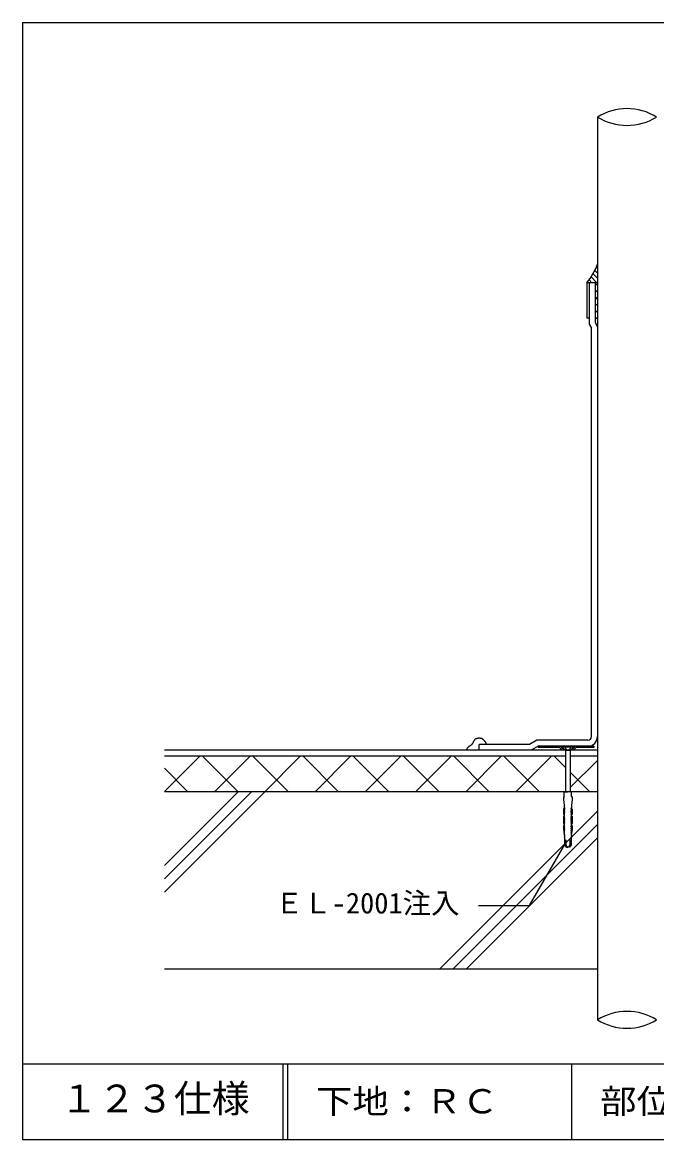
# Model space of a CAD drawing. Units: millimetres on the paper, enlarged 5 times, with parts at other scales. Extents: x -441 to 359, y -616 to 614.
# Drawn here: x -441 to -106, y 24 to 614 of the extents above; entities that cross this region are included whole.
import ezdxf
from ezdxf.enums import TextEntityAlignment as Align

# ---------------------------------------------------------------- set-up
doc = ezdxf.new("R2010")
doc.units = ezdxf.units.MM
doc.header["$LTSCALE"] = 5
doc.linetypes.add('DASHED3', pattern=[4, 3, -1])
for name, color, linetype in [('4-2', 7, 'Continuous'), ('4-3', 3, 'Continuous'), ('4-4', 2, 'Continuous'), ('4-5', 2, 'Continuous'), ('4-6', 2, 'Continuous'), ('4-7', 7, 'Continuous'), ('4-A', 7, 'Continuous'), ('4-D', 4, 'Continuous'), ('4-E', 4, 'Continuous'), ('F-2', 7, 'Continuous'), ('F-5', 6, 'Continuous'), ('F-7', 1, 'Continuous'), ('F-A', 7, 'Continuous')]:
    doc.layers.add(name, color=color, linetype=linetype)
doc.styles.add('HG丸ｺﾞｼｯｸM-PRO', font='')
doc.styles.add('ＭＳ ゴシック', font='')
doc.styles.get('HG丸ｺﾞｼｯｸM-PRO').set_extended_font_data('HG丸ｺﾞｼｯｸM-PRO')
doc.styles.get('ＭＳ ゴシック').set_extended_font_data('MS Gothic')

msp = doc.modelspace()

# ---------------------------------------------------------------- linework, layer by layer
at = {"layer": '4-2'}
for p, q in [((-137.447, 486.524), (-137.447, 114.281)), ((-137.447, 476.781), (-143.072, 476.781)), ((-168.697, 232.093), (-172.486, 229.906)), ((-154.322, 226.781), (-366.073, 226.781)), ((-137.447, 229.906), (-199.947, 229.906)), ((-137.447, 226.781), (-151.822, 226.781)), ((-137.447, 226.781), (-151.822, 226.781)), ((-137.447, 208.031), (-366.073, 208.031))]:
    msp.add_line(p, q, dxfattribs=at)
for points in [[(-198.945, 236.138), (-199.076, 236.163), (-199.208, 236.184), (-199.285, 236.194), (-199.377, 236.206), (-199.538, 236.223), (-199.698, 236.235), (-199.858, 236.241), (-200.017, 236.24), (-200.176, 236.231), (-200.268, 236.222), (-200.335, 236.213), (-200.45, 236.195), (-200.565, 236.174), (-200.68, 236.15), (-200.795, 236.125), (-200.911, 236.1), (-200.978, 236.085), (-201.054, 236.069), (-201.186, 236.042), (-201.317, 236.013), (-201.446, 235.981), (-201.573, 235.942), (-201.696, 235.894), (-201.765, 235.862), (-201.827, 235.829), (-201.93, 235.764), (-202.029, 235.691), (-202.123, 235.611), (-202.213, 235.526), (-202.298, 235.435), (-202.345, 235.381), (-202.397, 235.317), (-202.484, 235.203), (-202.565, 235.087), (-202.642, 234.968), (-202.716, 234.847), (-202.786, 234.724), (-202.826, 234.652), (-202.868, 234.576)], [(-196.199, 233.031), (-196.21, 233.113), (-196.231, 233.253), (-196.254, 233.393), (-196.283, 233.531), (-196.317, 233.666), (-196.361, 233.798), (-196.39, 233.873), (-196.416, 233.931), (-196.465, 234.028), (-196.519, 234.123), (-196.578, 234.216), (-196.641, 234.307), (-196.706, 234.396), (-196.745, 234.447), (-196.791, 234.506), (-196.873, 234.606), (-196.956, 234.705), (-197.04, 234.802), (-197.126, 234.898), (-197.213, 234.993), (-197.264, 235.048), (-197.317, 235.104), (-197.411, 235.202), (-197.505, 235.298), (-197.602, 235.391), (-197.702, 235.483), (-197.804, 235.571), (-197.865, 235.621), (-197.919, 235.664), (-198.016, 235.735), (-198.115, 235.803), (-198.217, 235.866), (-198.322, 235.924), (-198.429, 235.976), (-198.493, 236.003), (-198.564, 236.031), (-198.689, 236.073), (-198.816, 236.109), (-198.945, 236.138)], [(-205.987, 231.234), (-206.089, 231.126), (-206.146, 231.061), (-206.178, 231.022), (-206.232, 230.954), (-206.284, 230.883), (-206.332, 230.811), (-206.378, 230.737), (-206.42, 230.661), (-206.442, 230.617), (-206.471, 230.553), (-206.516, 230.441), (-206.555, 230.327), (-206.589, 230.211), (-206.62, 230.093), (-206.648, 229.975), (-206.664, 229.906)], [(-202.868, 234.576), (-202.939, 234.442), (-203.009, 234.308), (-203.079, 234.174), (-203.148, 234.039), (-203.218, 233.904), (-203.258, 233.826), (-203.313, 233.72), (-203.411, 233.539), (-203.514, 233.361), (-203.623, 233.188), (-203.741, 233.022), (-203.869, 232.864), (-203.949, 232.776), (-203.978, 232.747), (-204.029, 232.697), (-204.082, 232.649), (-204.136, 232.603), (-204.192, 232.559), (-204.249, 232.516), (-204.282, 232.493), (-204.338, 232.456), (-204.437, 232.395), (-204.538, 232.338), (-204.64, 232.283), (-204.742, 232.227), (-204.842, 232.17), (-204.9, 232.135), (-204.957, 232.098), (-205.055, 232.03), (-205.15, 231.96), (-205.243, 231.887), (-205.336, 231.811), (-205.427, 231.735), (-205.48, 231.69), (-205.546, 231.634), (-205.659, 231.538), (-205.771, 231.439), (-205.881, 231.338), (-205.987, 231.234)]]:
    msp.add_lwpolyline(points, dxfattribs=at)
for centre, radius, start, end in [((-121.822, 589.671), 29.812, 238.39162, 301.60838), ((-142.447, 237.093), 5, 270, 0), ((-121.822, 62.162), 29.812, 58.39162, 121.60838)]:
    msp.add_arc(centre, radius, start, end, dxfattribs=at)
at = {"layer": '4-3'}
for q in [(-366.073, 114.281), (-137.447, 87.552)]:
    msp.add_line((-137.447, 114.281), q, dxfattribs=at)
msp.add_arc((-121.822, 112.941), 29.812, 238.39162, 301.60838, dxfattribs=at)
at = {"layer": '4-4'}
for p, q in [((-137.447, 564.281), (-137.447, 486.524)), ((-143.072, 476.781), (-143.072, 458.031)), ((-141.822, 458.031), (-143.072, 458.031)), ((-141.822, 458.031), (-141.822, 454.906)), ((-141.822, 454.906), (-140.572, 452.741)), ((-140.572, 237.093), (-140.572, 452.741)), ((-199.947, 229.906), (-199.947, 233.031)), ((-199.947, 229.906), (-366.073, 229.906))]:
    msp.add_line(p, q, dxfattribs=at)
msp.add_lwpolyline([(-142.447, 235.218), (-169.534, 235.218), (-173.323, 233.031), (-199.947, 233.031)], dxfattribs=at)
for centre, radius, start, end in [((-121.822, 538.891), 29.812, 58.39162, 121.60838), ((-166.994, 497.087), 31.379, 319.67323, 340.32677), ((-142.447, 237.093), 1.875, 270, 0)]:
    msp.add_arc(centre, radius, start, end, dxfattribs=at)
at = {"layer": '4-5'}
msp.add_line((-139.322, 232.093), (-139.322, 231.343), dxfattribs=at)
at = {"layer": '4-6'}
for p, q in [((-168.697, 232.093), (-168.697, 231.343)), ((-139.322, 232.093), (-168.697, 232.093)), ((-157.445, 231.343), (-168.697, 231.343)), ((-156.008, 229.906), (-157.445, 231.343)), ((-154.947, 229.906), (-157.135, 232.093)), ((-151.197, 229.906), (-149.01, 232.093)), ((-150.136, 229.906), (-148.699, 231.343)), ((-139.322, 231.343), (-148.699, 231.343)), ((-150.136, 229.906), (-156.008, 229.906))]:
    msp.add_line(p, q, dxfattribs=at)
at = {"layer": '4-7'}
for p, q in [((-156.197, 231.703), (-149.947, 231.703)), ((-156.197, 231.703), (-154.4, 229.906)), ((-149.947, 231.703), (-151.744, 229.906)), ((-149.947, 232.015), (-149.947, 231.703)), ((-154.4, 229.906), (-151.744, 229.906)), ((-154.322, 229.906), (-154.322, 208.031)), ((-151.822, 229.906), (-151.822, 208.031)), ((-155.053, 195.765), (-155.053, 195.765)), ((-155.053, 195.765), (-155.053, 195.765)), ((-151.092, 195.765), (-151.092, 195.765)), ((-151.092, 195.765), (-151.092, 195.765)), ((-155.053, 185.974), (-154.782, 185.458)), ((-151.091, 185.974), (-151.362, 185.458))]:
    msp.add_line(p, q, dxfattribs=at)
at = {"layer": '4-7', "linetype": 'DASHED3'}
for p, q in [((-154.666, 231.703), (-154.666, 232.015)), ((-154.666, 231.703), (-153.989, 230.531)), ((-151.478, 231.703), (-152.155, 230.531)), ((-151.478, 231.703), (-151.478, 232.015))]:
    msp.add_line(p, q, dxfattribs=at)
at = {"layer": '4-7'}
for points in [[(-156.197, 231.703), (-156.197, 232.015), (-149.947, 232.015)], [(-154.947, 205.471), (-154.947, 208.031), (-153.072, 208.031)], [(-151.197, 205.471), (-151.197, 208.031), (-153.072, 208.031)], [(-154.947, 205.471), (-155.416, 204.956), (-155.416, 203.644), (-155.073, 201.071), (-154.922, 200.816), (-154.947, 200.816), (-154.947, 199.682), (-154.676, 199.167)], [(-151.197, 205.471), (-150.728, 204.956), (-150.728, 203.644), (-151.071, 201.071), (-151.222, 200.816), (-151.197, 200.816), (-151.197, 199.682), (-151.468, 199.167)], [(-154.758, 199.012), (-155.369, 199.012), (-155.369, 196.366), (-155.056, 195.765), (-155.053, 195.765)], [(-155.032, 195.096), (-155.369, 195.096), (-155.369, 191.472), (-155.053, 190.87)], [(-155.053, 195.765), (-155.05, 196.064), (-154.852, 196.075)], [(-154.715, 198.188), (-155.032, 198.703), (-155.032, 199.012)], [(-154.715, 197.208), (-155.032, 197.724), (-155.032, 198.022), (-154.814, 198.033)], [(-154.751, 196.229), (-155.032, 196.745), (-155.032, 197.043), (-154.815, 197.054)], [(-154.715, 194.271), (-155.032, 194.786), (-155.032, 195.096)], [(-151.429, 198.188), (-151.112, 198.703), (-151.112, 199.012)], [(-151.429, 197.208), (-151.112, 197.724), (-151.112, 198.022), (-151.33, 198.033)], [(-151.429, 194.271), (-151.112, 194.786), (-151.112, 195.096)], [(-151.394, 196.229), (-151.112, 196.745), (-151.112, 197.043), (-151.329, 197.054)], [(-151.387, 199.012), (-150.775, 199.012), (-150.775, 196.366), (-151.089, 195.765), (-151.092, 195.765)], [(-151.092, 195.765), (-151.094, 196.064), (-151.292, 196.075)], [(-151.112, 195.096), (-150.775, 195.096), (-150.775, 191.472), (-151.092, 190.87)], [(-155.032, 190.2), (-155.369, 190.2), (-155.369, 188.17), (-155.053, 185.974), (-155.052, 186.272), (-154.859, 186.283)], [(-155.053, 190.87), (-155.05, 191.168), (-154.85, 191.179)], [(-154.735, 188.396), (-155.035, 188.911), (-155.032, 189.21), (-154.815, 189.221)], [(-154.715, 193.292), (-155.032, 193.807), (-155.032, 194.106), (-154.815, 194.116)], [(-154.715, 192.313), (-155.032, 192.828), (-155.032, 193.126), (-154.815, 193.137)], [(-154.751, 191.333), (-155.032, 191.849), (-155.032, 192.147), (-154.815, 192.158)], [(-154.715, 189.375), (-155.032, 189.89), (-155.032, 190.2)], [(-151.429, 193.292), (-151.112, 193.807), (-151.112, 194.106), (-151.329, 194.116)], [(-151.429, 192.313), (-151.112, 192.828), (-151.112, 193.126), (-151.329, 193.137)], [(-151.429, 189.375), (-151.112, 189.89), (-151.112, 190.2)], [(-151.409, 188.396), (-151.109, 188.911), (-151.112, 189.21), (-151.329, 189.221)], [(-151.393, 191.333), (-151.112, 191.849), (-151.112, 192.147), (-151.329, 192.158)], [(-151.092, 190.87), (-151.094, 191.168), (-151.294, 191.179)], [(-151.112, 190.2), (-150.775, 190.2), (-150.775, 188.17), (-151.091, 185.974), (-151.092, 186.272), (-151.285, 186.283)], [(-154.769, 186.438), (-155.051, 186.953), (-155.049, 187.251), (-154.848, 187.262)], [(-154.755, 187.417), (-155.045, 187.932), (-155.043, 188.231), (-154.833, 188.241)], [(-154.863, 185.304), (-154.947, 185.304), (-154.947, 184.814), (-154.853, 184.814), (-154.853, 183.809), (-154.849, 183.809)], [(-154.818, 183.603), (-154.818, 179.884), (-154.543, 179.477), (-153.916, 178.656), (-153.822, 178.656), (-154.501, 179.884), (-154.501, 182.366)], [(-151.326, 183.603), (-151.326, 179.884), (-151.602, 179.477), (-152.228, 178.656), (-152.322, 178.656), (-151.644, 179.884), (-151.644, 182.366)], [(-151.389, 187.417), (-151.099, 187.932), (-151.102, 188.231), (-151.311, 188.241)], [(-151.375, 186.438), (-151.093, 186.953), (-151.095, 187.251), (-151.296, 187.262)], [(-151.281, 185.304), (-151.197, 185.304), (-151.197, 184.814), (-151.291, 184.814), (-151.291, 183.809), (-151.295, 183.809)], [(-154.136, 182.366), (-154.136, 179.884), (-153.458, 178.656), (-153.072, 178.656)], [(-152.008, 182.366), (-152.008, 179.884), (-152.686, 178.656), (-153.072, 178.656)]]:
    msp.add_lwpolyline(points, dxfattribs=at)
at = {"layer": '4-7', "linetype": 'DASHED3'}
msp.add_arc((-153.072, 231.225), 1.15, 217.11752, 322.88249, dxfattribs=at)
at = {"layer": '4-7'}
for centre, major_axis, start_param, end_param in [((-155.066, 195.43), (0, -0.335), 0.0442118, 3.0973809), ((-154.88, 196.214), (0, -0.143), 0.2312026, 1.6765256), ((-154.845, 198.172), (0, -0.143), 0.2312026, 1.6765256), ((-154.845, 197.193), (0, -0.143), 0.2312026, 1.6765256), ((-154.764, 199.12), (0, -0.108), 0.06848, 2.1628795), ((-151.38, 199.12), (0, -0.108), 4.1203058, 6.2147054), ((-151.3, 198.172), (0, -0.143), 4.6066597, 6.0519827), ((-151.3, 197.193), (0, -0.143), 4.6066597, 6.0519827), ((-151.264, 196.214), (0, -0.143), 4.6066597, 6.0519827), ((-151.078, 195.43), (0, -0.335), 3.1858044, 6.2389735), ((-155.066, 190.535), (0, -0.335), 0.0442118, 3.0973809), ((-154.88, 191.318), (0, -0.143), 0.2312026, 1.6765256), ((-154.845, 194.256), (0, -0.143), 0.2312026, 1.6765256), ((-154.845, 193.277), (0, -0.143), 0.2312026, 1.6765256), ((-154.845, 192.297), (0, -0.143), 0.2312026, 1.6765256), ((-154.845, 189.36), (0, -0.143), 0.2312026, 1.6765256), ((-151.3, 194.256), (0, -0.143), 4.6066597, 6.0519827), ((-151.3, 193.277), (0, -0.143), 4.6066597, 6.0519827), ((-151.3, 192.297), (0, -0.143), 4.6066597, 6.0519827), ((-151.3, 189.36), (0, -0.143), 4.6066597, 6.0519827), ((-151.264, 191.318), (0, -0.143), 4.6066597, 6.0519827), ((-151.078, 190.535), (0, -0.335), 3.1858044, 6.2389735), ((-154.899, 186.422), (0, -0.143), 0.2312026, 1.6765256), ((-154.871, 185.412), (0, -0.109), 0.0818475, 2.1771705), ((-154.885, 187.402), (0, -0.143), 0.2312026, 1.6765256), ((-155.272, 183.625), (0, -0.5), 1.5261677, 1.947508), ((-154.865, 188.381), (0, -0.143), 0.2312026, 1.6765256), ((-151.279, 188.381), (0, -0.143), 4.6066597, 6.0519827), ((-151.259, 187.402), (0, -0.143), 4.6066597, 6.0519827), ((-151.245, 186.422), (0, -0.143), 4.6066597, 6.0519827), ((-151.273, 185.412), (0, -0.109), 4.1060148, 6.2013378), ((-150.872, 183.625), (0, -0.5), 4.3356773, 4.7570176), ((-154.318, 182.36), (0, -0.201), 1.5390306, 4.6806232), ((-151.826, 182.36), (0, -0.201), 1.6025621, 4.7441547)]:
    msp.add_ellipse(centre, major_axis=major_axis, ratio=0.909574, start_param=start_param, end_param=end_param, dxfattribs=at)
at = {"layer": '4-A'}
for p in [(-154.145, 181.413), (-200.232, 147.912)]:
    msp.add_line(p, (-173.487, 147.912), dxfattribs=at)
at = {"layer": '4-D'}
for p, q in [((-137.447, 484.449), (-138.026, 485.027)), ((-140.386, 476.781), (-141.88, 478.275)), ((-137.734, 476.781), (-140.786, 479.832)), ((-137.447, 479.145), (-139.776, 481.474)), ((-137.447, 481.797), (-138.854, 483.204)), ((-143.038, 476.781), (-143.056, 476.799)), ((-137.447, 476.331), (-138.697, 475.081)), ((-137.447, 472.796), (-138.697, 471.546)), ((-137.447, 469.26), (-138.697, 468.01)), ((-137.447, 465.725), (-138.697, 464.475)), ((-137.447, 462.189), (-138.697, 460.939)), ((-137.447, 458.654), (-138.697, 457.404)), ((-137.447, 455.118), (-138.011, 454.554)), ((-366.073, 208.056), (-347.348, 226.781)), ((-345.898, 226.781), (-327.148, 208.031)), ((-339.581, 208.031), (-320.831, 226.781)), ((-319.382, 226.781), (-300.632, 208.031)), ((-313.065, 208.031), (-294.315, 226.781)), ((-292.865, 226.781), (-274.115, 208.031)), ((-286.548, 208.031), (-267.798, 226.781)), ((-266.349, 226.781), (-247.599, 208.031)), ((-260.032, 208.031), (-241.282, 226.781)), ((-239.832, 226.781), (-221.082, 208.031)), ((-233.515, 208.031), (-214.765, 226.781)), ((-213.316, 226.781), (-194.566, 208.031)), ((-206.999, 208.031), (-188.249, 226.781)), ((-186.799, 226.781), (-168.049, 208.031)), ((-180.482, 208.031), (-161.732, 226.781)), ((-160.283, 226.781), (-154.322, 220.82)), ((-151.822, 210.174), (-137.447, 224.549)), ((-366.073, 220.439), (-353.665, 208.031)), ((-151.822, 218.32), (-141.533, 208.031))]:
    msp.add_line(p, q, dxfattribs=at)
at = {"layer": '4-D', "color": 7}
msp.add_line((-141.822, 476.781), (-141.822, 458.031), dxfattribs=at)
msp.add_lwpolyline([(-138.697, 476.781), (-138.697, 455.743), (-137.447, 453.578)], dxfattribs=at)
at = {"layer": '4-E'}
for p, q in [((-366.073, 169.106), (-327.148, 208.031)), ((-366.073, 154.964), (-313.006, 208.031)), ((-366.073, 162.035), (-320.077, 208.031)), ((-220.898, 114.281), (-137.447, 197.732)), ((-213.827, 114.281), (-137.447, 190.661)), ((-206.756, 114.281), (-137.447, 183.59))]:
    msp.add_line(p, q, dxfattribs=at)
at = {"layer": 'F-2'}
msp.add_line((-151.073, 64.281), (-151.073, 24.281), dxfattribs=at)
at = {"layer": 'F-5'}
for p, q in [((-441.073, 64.281), (358.927, 64.281)), ((-303.573, 64.281), (-303.573, 24.281)), ((-301.073, 64.281), (-301.073, 24.281))]:
    msp.add_line(p, q, dxfattribs=at)
at = {"layer": 'F-7'}
for p, q in [((-441.073, 614.281), (358.927, 614.281)), ((-441.073, 614.281), (-441.073, 24.281)), ((-441.073, 24.281), (358.927, 24.281))]:
    msp.add_line(p, q, dxfattribs=at)

# ---------------------------------------------------------------- texts
at = {"layer": '4-A', "style": 'ＭＳ ゴシック'}
msp.add_text('ＥＬ-2001注入', height=11, dxfattribs=at).set_placement((-307.732, 140.412), align=Align.BOTTOM_LEFT)
at = {"layer": 'F-A', "style": 'HG丸ｺﾞｼｯｸM-PRO'}
msp.add_text('１２３仕様', height=14.66, dxfattribs=at).set_placement((-421.073, 34.281), align=Align.BOTTOM_LEFT)
at = {"layer": 'F-A', "style": 'HG丸ｺﾞｼｯｸM-PRO', "width": 1.1}
for s, p in [('下地：ＲＣ', (-286.073, 34.281)), ('部位：パイプ廻り', (-136.073, 34.281))]:
    msp.add_text(s, height=12.83, dxfattribs=at).set_placement(p, align=Align.BOTTOM_LEFT)

doc.saveas('drawing.dxf')
